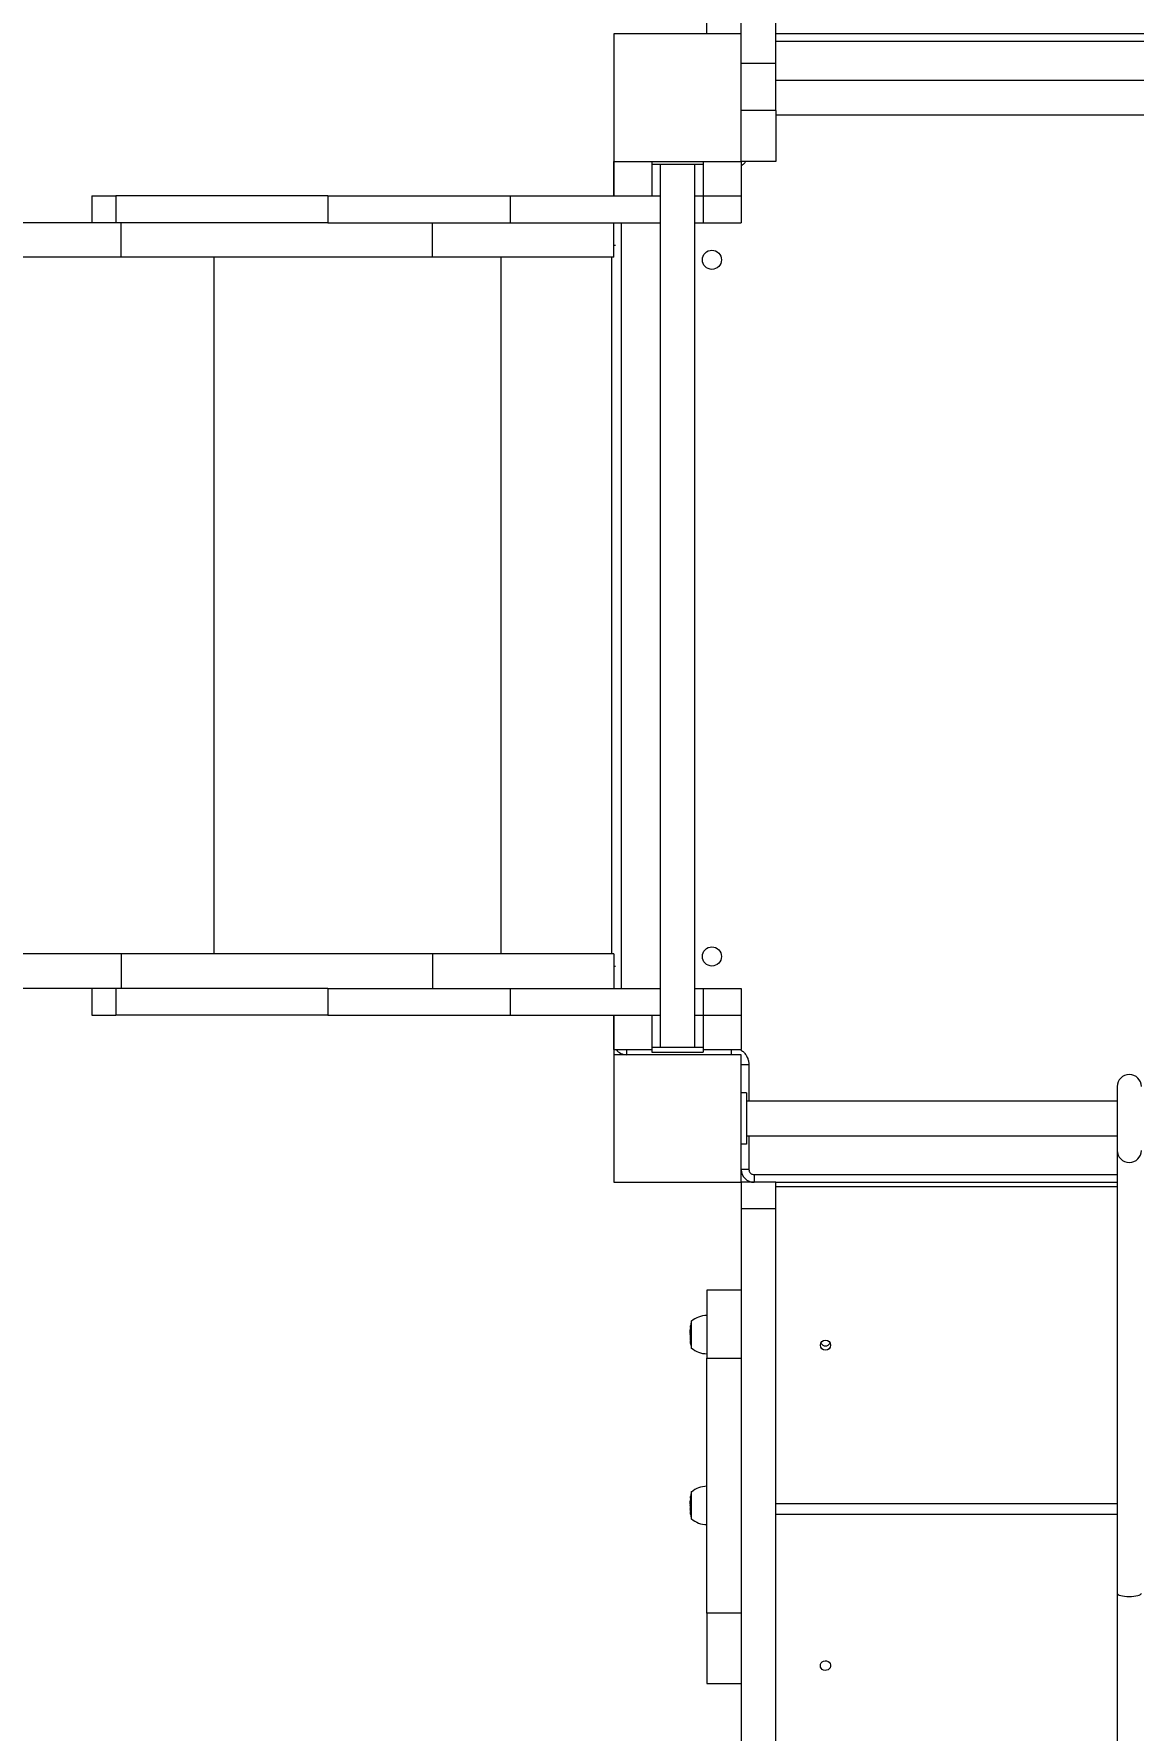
# Model space of a CAD drawing. Header units: millimetres. Extents: x -7233 to 5832, y -5390 to 5836.
# Drawn here: x -2843 to -1982, y -1803 to -474 of the extents above; entities that cross this region are included whole.
import ezdxf

# ---------------------------------------------------------------- set-up
doc = ezdxf.new("R2010")
doc.units = ezdxf.units.MM
for name, color, linetype in [('DIKOM_ОБЪЕКТ', 7, 'Continuous'), ('DIKOM_РАЗМЕР_ЗОНА', 7, 'Continuous'), ('DIKOM_РАЗМЕР_ОБЪЕКТА', 7, 'Continuous')]:
    doc.layers.add(name, color=color, linetype=linetype)
doc.styles.add('style1', font='arial.ttf', dxfattribs={"width": 0.8})
doc.dimstyles.new('1-50', dxfattribs={"dimtxt": 300, "dimasz": 200, "dimexe": 100, "dimexo": 0, "dimgap": 100, "dimtad": 1, "dimtxsty": 'style1', "dimcen": 200, "dimclrd": 7, "dimclre": 7, "dimclrt": 7, "dimadec": 1, "dimazin": 2, "dimtfac": 1, "dimtmove": 0, "dimatfit": 2, "dimfxl": 0, "dimlwd": 25, "dimlwe": 18, "dimarcsym": 0})

# ---------------------------------------------------------------- blocks, each defined once
blk = doc.blocks.new('*D9')
at = {"layer": 'Defpoints', "color": 0, "transparency": 16777216}
for p in [(-4399, -1222.1), (5831.2, -1646.4), (5831.2, -3177.6)]:
    blk.add_point(p, dxfattribs=at)
at = {"layer": 'DIKOM_РАЗМЕР_ОБЪЕКТА', "color": 7, "lineweight": 18, "transparency": 16777216}
for p, q in [((-4399, -1222.1), (-4399, -3277.6)), ((5831.2, -1646.4), (5831.2, -3277.6))]:
    blk.add_line(p, q, dxfattribs=at)
at = {"layer": 'DIKOM_РАЗМЕР_ОБЪЕКТА', "color": 7, "lineweight": 25, "transparency": 16777216}
blk.add_line((-4199, -3177.6), (5631.2, -3177.6), dxfattribs=at)
at = {"layer": 'DIKOM_РАЗМЕР_ОБЪЕКТА', "color": 7, "transparency": 16777216}
for points in [[(-4199, -3144.3), (-4199, -3210.9), (-4399, -3177.6)], [(5631.2, -3144.3), (5631.2, -3210.9), (5831.2, -3177.6)]]:
    blk.add_solid(points, dxfattribs=at)
at = {"layer": 'DIKOM_РАЗМЕР_ОБЪЕКТА', "color": 7, "transparency": 16777216, "insert": (320.9, -2924.4), "char_height": 300, "attachment_point": 5, "style": 'style1'}
blk.add_mtext('10200', dxfattribs=at)
blk = doc.blocks.new('*D10')
at = {"layer": 'Defpoints', "color": 0, "transparency": 16777216}
for p in [(763.4, 3836.4), (-4950.8, -2608), (-1588.6, -2608)]:
    blk.add_point(p, dxfattribs=at)
at = {"layer": 'DIKOM_РАЗМЕР_ОБЪЕКТА', "color": 7, "lineweight": 18, "transparency": 16777216}
for p, q in [((763.4, 3836.4), (-5050.8, 3836.4)), ((-1588.6, -2608), (-5050.8, -2608))]:
    blk.add_line(p, q, dxfattribs=at)
at = {"layer": 'DIKOM_РАЗМЕР_ОБЪЕКТА', "color": 7, "lineweight": 25, "transparency": 16777216}
blk.add_line((-4950.8, 3636.4), (-4950.8, -2408), dxfattribs=at)
at = {"layer": 'DIKOM_РАЗМЕР_ОБЪЕКТА', "color": 7, "transparency": 16777216}
for points in [[(-4984.1, 3636.4), (-4917.5, 3636.4), (-4950.8, 3836.4)], [(-4984.1, -2408), (-4917.5, -2408), (-4950.8, -2608)]]:
    blk.add_solid(points, dxfattribs=at)
at = {"layer": 'DIKOM_РАЗМЕР_ОБЪЕКТА', "color": 7, "transparency": 16777216, "insert": (-5204, -74.4), "char_height": 300, "attachment_point": 5, "rotation": 90, "style": 'style1'}
blk.add_mtext('6400', dxfattribs=at)
blk = doc.blocks.new('*D11')
at = {"layer": 'Defpoints', "color": 0, "transparency": 16777216}
for p in [(426.3, 5836.4), (-6783, -4536.3), (4706.9, -4536.3)]:
    blk.add_point(p, dxfattribs=at)
at = {"layer": 'DIKOM_РАЗМЕР_ЗОНА', "color": 7, "lineweight": 18, "transparency": 16777216}
for p, q in [((426.3, 5836.4), (-6883, 5836.4)), ((4706.9, -4536.3), (-6883, -4536.3))]:
    blk.add_line(p, q, dxfattribs=at)
at = {"layer": 'DIKOM_РАЗМЕР_ЗОНА', "color": 7, "lineweight": 25, "transparency": 16777216}
blk.add_line((-6783, 5636.4), (-6783, -4336.3), dxfattribs=at)
at = {"layer": 'DIKOM_РАЗМЕР_ЗОНА', "color": 7, "transparency": 16777216}
for points in [[(-6816.3, 5636.4), (-6749.7, 5636.4), (-6783, 5836.4)], [(-6816.3, -4336.3), (-6749.7, -4336.3), (-6783, -4536.3)]]:
    blk.add_solid(points, dxfattribs=at)
at = {"layer": 'DIKOM_РАЗМЕР_ЗОНА', "color": 7, "transparency": 16777216, "insert": (-7036.3, 116), "char_height": 300, "attachment_point": 5, "rotation": 90, "style": 'style1'}
blk.add_mtext('10350', dxfattribs=at)
blk = doc.blocks.new('*D12')
at = {"layer": 'Defpoints', "color": 0, "transparency": 16777216}
for p in [(-6399, -929.6), (5830.8, -919), (5830.8, -5289.9)]:
    blk.add_point(p, dxfattribs=at)
at = {"layer": 'DIKOM_РАЗМЕР_ЗОНА', "color": 7, "lineweight": 18, "transparency": 16777216}
for p, q in [((-6399, -929.6), (-6399, -5389.9)), ((5830.8, -919), (5830.8, -5389.9))]:
    blk.add_line(p, q, dxfattribs=at)
at = {"layer": 'DIKOM_РАЗМЕР_ЗОНА', "color": 7, "lineweight": 25, "transparency": 16777216}
blk.add_line((-6199, -5289.9), (5630.8, -5289.9), dxfattribs=at)
at = {"layer": 'DIKOM_РАЗМЕР_ЗОНА', "color": 7, "transparency": 16777216}
for points in [[(-6199, -5256.6), (-6199, -5323.2), (-6399, -5289.9)], [(5630.8, -5256.6), (5630.8, -5323.2), (5830.8, -5289.9)]]:
    blk.add_solid(points, dxfattribs=at)
at = {"layer": 'DIKOM_РАЗМЕР_ЗОНА', "color": 7, "transparency": 16777216, "insert": (-1095.5, -5036.7), "char_height": 300, "attachment_point": 5, "style": 'style1'}
blk.add_mtext('12200', dxfattribs=at)

msp = doc.modelspace()

# ---------------------------------------------------------------- linework, layer by layer
at = {"layer": 'DIKOM_ОБЪЕКТ', "color": 7, "linetype": 'Continuous', "lineweight": 15}
for p, q in [((-2315.621, -474.114), (-2315.621, -455.957)), ((-2288.621, -474.114), (-2288.621, -460.544)), ((-2261.621, -497.218), (-2261.621, -460.544)), ((-2388.621, -474.114), (-2388.621, -574.114)), ((-2288.621, -474.114), (-2388.621, -474.114)), ((-2288.621, -574.114), (-2288.621, -474.114)), ((-1615.621, -474.114), (-2261.621, -474.114)), ((-1615.621, -480.114), (-2261.621, -480.114)), ((-2261.621, -497.218), (-2288.621, -497.218)), ((-2261.621, -534.114), (-2261.621, -497.218)), ((-1615.621, -510.614), (-2261.621, -510.614)), ((-2261.621, -534.114), (-2288.621, -534.114)), ((-2261.621, -534.114), (-2261.621, -574.114)), ((-2261.621, -537.614), (-1615.621, -537.614)), ((-2388.626, -574.114), (-2388.626, -601.114)), ((-2388.621, -574.114), (-2388.626, -574.114)), ((-2388.621, -574.114), (-2288.621, -574.114)), ((-2388.617, -574.114), (-2388.617, -601.114)), ((-2358.62, -574.114), (-2358.62, -576.114)), ((-2358.62, -576.114), (-2318.62, -576.114)), ((-2358.617, -576.114), (-2358.617, -601.114)), ((-2352.12, -576.114), (-2352.12, -1268.114)), ((-2325.12, -1268.114), (-2325.12, -576.114)), ((-2318.62, -574.114), (-2318.62, -576.114)), ((-2318.62, -576.114), (-2318.62, -601.114)), ((-2261.621, -574.114), (-2288.621, -574.114)), ((-2288.62, -574.114), (-2288.62, -601.114)), ((-2797.527, -601.114), (-2797.527, -622.114)), ((-2797.527, -601.114), (-2778.665, -601.114)), ((-2778.665, -601.114), (-2778.665, -622.114)), ((-2612.522, -601.114), (-2778.665, -601.114)), ((-2612.522, -601.114), (-2612.522, -622.114)), ((-2612.522, -601.114), (-2469.771, -601.114)), ((-2469.771, -601.114), (-2469.771, -622.114)), ((-2469.771, -601.114), (-2352.12, -601.114)), ((-2358.617, -601.114), (-2352.12, -601.114)), ((-2325.12, -601.114), (-2318.62, -601.114)), ((-2318.62, -601.114), (-2288.62, -601.114)), ((-2318.62, -601.114), (-2318.62, -622.114)), ((-2318.62, -601.114), (-2288.621, -601.114)), ((-2288.621, -601.114), (-2288.621, -622.114)), ((-2775.927, -622.114), (-3457.488, -622.114)), ((-2612.522, -622.114), (-2775.927, -622.114)), ((-2774.429, -649.114), (-2774.429, -622.114)), ((-2612.522, -622.114), (-2469.771, -622.114)), ((-2530.496, -649.114), (-2530.496, -622.114)), ((-2469.771, -622.114), (-2352.12, -622.114)), ((-2388.621, -649.114), (-2388.621, -622.114)), ((-2382.621, -622.114), (-2382.621, -1222.114)), ((-2325.12, -622.114), (-2318.62, -622.114)), ((-2318.62, -622.114), (-2288.621, -622.114)), ((-2774.429, -649.114), (-3457.488, -649.114)), ((-2530.496, -649.114), (-2774.429, -649.114)), ((-2701.635, -1195.114), (-2701.635, -649.114)), ((-2388.621, -649.114), (-2530.496, -649.114)), ((-2476.66, -1195.114), (-2476.66, -649.114)), ((-2390.121, -1195.114), (-2390.121, -649.114)), ((-2388.621, -639.614), (-2387.238, -639.614)), ((-2774.429, -1195.114), (-3457.488, -1195.114)), ((-2774.429, -1195.114), (-2774.429, -1222.114)), ((-2530.496, -1195.114), (-2774.429, -1195.114)), ((-2530.496, -1195.114), (-2530.496, -1222.114)), ((-2388.621, -1195.114), (-2530.496, -1195.114)), ((-2388.621, -1195.114), (-2388.621, -1222.114)), ((-2388.621, -1204.614), (-2387.238, -1204.614)), ((-2775.927, -1222.114), (-3457.488, -1222.114)), ((-2797.527, -1222.114), (-2797.527, -1243.114)), ((-2778.665, -1222.114), (-2778.665, -1243.114)), ((-2612.522, -1222.114), (-2775.927, -1222.114)), ((-2612.522, -1222.114), (-2612.522, -1243.114)), ((-2612.522, -1222.114), (-2469.771, -1222.114)), ((-2469.771, -1222.114), (-2469.771, -1243.114)), ((-2469.771, -1222.114), (-2352.12, -1222.114)), ((-2325.12, -1222.114), (-2318.62, -1222.114)), ((-2318.62, -1222.114), (-2318.62, -1243.114)), ((-2318.62, -1222.114), (-2288.621, -1222.114)), ((-2288.621, -1222.114), (-2288.621, -1243.114)), ((-2797.527, -1243.114), (-2778.665, -1243.114)), ((-2612.522, -1243.114), (-2778.665, -1243.114)), ((-2612.522, -1243.114), (-2469.771, -1243.114)), ((-2469.771, -1243.114), (-2352.12, -1243.114)), ((-2388.626, -1243.114), (-2388.626, -1270.114)), ((-2388.617, -1243.114), (-2388.617, -1270.114)), ((-2358.617, -1243.114), (-2352.12, -1243.114)), ((-2358.617, -1243.114), (-2358.617, -1268.114)), ((-2325.12, -1243.114), (-2318.62, -1243.114)), ((-2318.62, -1243.114), (-2288.62, -1243.114)), ((-2318.62, -1243.114), (-2288.621, -1243.114)), ((-2318.62, -1243.114), (-2318.62, -1268.114)), ((-2288.62, -1243.114), (-2288.62, -1270.114)), ((-2388.617, -1270.114), (-2388.626, -1270.114)), ((-2388.621, -1270.114), (-2388.621, -1274.114)), ((-2388.621, -1274.114), (-2388.621, -1374.114)), ((-2288.621, -1274.114), (-2388.621, -1274.114)), ((-2388.617, -1270.114), (-2358.617, -1270.114)), ((-2378.621, -1270.114), (-2378.621, -1274.114)), ((-2358.62, -1268.114), (-2358.62, -1272.114)), ((-2358.62, -1268.114), (-2318.62, -1268.114)), ((-2358.62, -1272.114), (-2318.62, -1272.114)), ((-2318.62, -1268.114), (-2318.62, -1272.114)), ((-2318.62, -1270.114), (-2288.62, -1270.114)), ((-2296.621, -1270.114), (-2296.621, -1274.114)), ((-2288.621, -1374.114), (-2288.621, -1274.114)), ((-2282.621, -1282.114), (-2288.621, -1282.114)), ((-2282.621, -1282.114), (-2282.621, -1310.614)), ((-1994.121, -1299.114), (-1994.121, -1349.114)), ((-2284.621, -1304.114), (-2288.621, -1304.114)), ((-2284.621, -1304.114), (-2284.621, -1344.114)), ((-1994.121, -1310.614), (-2284.621, -1310.614)), ((-2284.621, -1337.614), (-1994.121, -1337.614)), ((-2282.621, -1337.614), (-2282.621, -1364.114)), ((-2284.621, -1344.114), (-2288.621, -1344.114)), ((-1994.121, -1349.114), (-1994.121, -1696.241)), ((-2282.621, -1364.114), (-2288.621, -1364.114)), ((-2278.621, -1368.114), (-2278.621, -1374.114)), ((-2278.621, -1368.114), (-1994.121, -1368.114)), ((-2388.621, -1374.114), (-2288.621, -1374.114)), ((-2261.621, -1374.114), (-2288.621, -1374.114)), ((-2288.621, -1374.114), (-2288.621, -1394.923)), ((-2261.621, -1394.923), (-2261.621, -1374.114)), ((-2261.621, -1374.114), (-1994.121, -1374.114)), ((-1994.121, -1374.389), (-2261.621, -1374.389)), ((-1994.121, -1377.793), (-2261.621, -1377.793)), ((-2261.621, -1394.923), (-2288.621, -1394.923)), ((-2288.621, -1394.923), (-2288.621, -2596.459)), ((-2261.621, -2596.459), (-2261.621, -1394.923)), ((-2288.621, -1458.688), (-2315.621, -1458.688)), ((-2315.621, -1458.688), (-2315.621, -1511.986)), ((-2328.415, -1487.857), (-2328.493, -1488.314)), ((-2328.455, -1487.909), (-2328.427, -1487.639)), ((-2328.387, -1487.28), (-2328.306, -1486.613)), ((-2328.259, -1486.228), (-2328.364, -1487.402)), ((-2327.621, -1494.845), (-2327.621, -1482.697)), ((-2328.673, -1492.022), (-2328.673, -1492.372)), ((-2328.673, -1492.534), (-2328.673, -1492.701)), ((-2328.673, -1492.701), (-2328.673, -1493.529)), ((-2328.672, -1493.529), (-2328.673, -1493.428)), ((-2328.673, -1494.037), (-2328.673, -1494.195)), ((-2328.673, -1494.204), (-2328.673, -1494.972)), ((-2328.641, -1496.326), (-2328.653, -1496.164)), ((-2328.629, -1490.11), (-2328.629, -1490.119)), ((-2328.62, -1496.988), (-2328.607, -1497.137)), ((-2328.606, -1489.652), (-2328.605, -1489.659)), ((-2328.582, -1497.589), (-2328.595, -1497.446)), ((-2328.28, -1500.649), (-2328.285, -1500.649)), ((-2328.21, -1501.151), (-2328.22, -1501.066)), ((-2327.621, -1504.297), (-2327.621, -1494.845)), ((-2315.621, -1511.986), (-2288.621, -1511.986)), ((-2315.621, -1711.791), (-2315.621, -1511.986)), ((-2328.415, -1621.684), (-2328.492, -1622.149)), ((-2328.455, -1621.744), (-2328.427, -1621.473)), ((-2328.387, -1621.113), (-2328.309, -1620.476)), ((-2328.261, -1620.092), (-2328.364, -1621.228)), ((-2327.621, -1628.62), (-2327.621, -1616.539)), ((-2328.673, -1625.864), (-2328.673, -1626.207)), ((-2328.673, -1626.392), (-2328.672, -1626.277)), ((-2328.673, -1626.383), (-2328.673, -1626.535)), ((-2328.673, -1626.535), (-2328.673, -1627.362)), ((-2328.672, -1627.363), (-2328.673, -1627.259)), ((-2328.673, -1627.869), (-2328.673, -1628.028)), ((-2328.673, -1628.036), (-2328.673, -1628.813)), ((-2328.641, -1630.159), (-2328.653, -1630.003)), ((-2328.629, -1623.95), (-2328.629, -1623.959)), ((-2328.62, -1630.827), (-2328.607, -1630.972)), ((-2328.606, -1623.496), (-2328.605, -1623.498)), ((-2328.582, -1631.423), (-2328.595, -1631.285)), ((-2328.289, -1634.444), (-2328.285, -1634.489)), ((-2328.28, -1634.489), (-2328.285, -1634.489)), ((-2328.21, -1634.989), (-2328.221, -1634.901)), ((-2327.621, -1638.139), (-2327.621, -1628.62)), ((-2261.621, -1625.798), (-1994.121, -1625.798)), ((-1994.121, -1634.344), (-2261.621, -1634.344)), ((-1994.121, -1696.241), (-1994.121, -2520.462)), ((-2288.621, -1711.791), (-2315.621, -1711.791)), ((-2315.621, -1711.791), (-2315.621, -1766.974)), ((-2315.621, -1766.974), (-2288.621, -1766.974))]:
    msp.add_line(p, q, dxfattribs=at)
at = {"layer": 'DIKOM_ОБЪЕКТ', "color": 7, "linetype": 'Continuous', "lineweight": 15, "flags": 128}
for points in [[(-2328.25, -1619.931), (-2328.253, -1619.95), (-2328.256, -1619.97), (-2328.259, -1619.99), (-2328.262, -1620.01), (-2328.265, -1620.03), (-2328.267, -1620.05), (-2328.27, -1620.07), (-2328.273, -1620.089)], [(-1994.121, -1696.241), (-1993.938, -1696.715), (-1993.398, -1697.17), (-1992.52, -1697.591), (-1991.338, -1697.959), (-1989.899, -1698.261), (-1988.256, -1698.485), (-1986.474, -1698.624), (-1984.621, -1698.67)], [(-1984.621, -1698.67), (-1982.767, -1698.624), (-1980.985, -1698.485), (-1979.343, -1698.261), (-1977.903, -1697.959), (-1976.722, -1697.591), (-1975.844, -1697.17), (-1975.303, -1696.715), (-1975.121, -1696.241)], [(-2226.621, -1752.875), (-2226.443, -1751.757), (-2225.926, -1750.738), (-2225.115, -1749.91), (-2224.082, -1749.344), (-2222.92, -1749.093), (-2221.731, -1749.177), (-2220.621, -1749.59), (-2219.688, -1750.295), (-2219.017, -1751.229), (-2218.665, -1752.31), (-2218.665, -1753.44), (-2219.017, -1754.521), (-2219.688, -1755.455), (-2220.621, -1756.16), (-2221.731, -1756.573), (-2222.92, -1756.657), (-2224.082, -1756.406), (-2225.115, -1755.84), (-2225.926, -1755.012), (-2226.443, -1753.993), (-2226.621, -1752.875)]]:
    msp.add_lwpolyline(points, dxfattribs=at)
at = {"layer": 'DIKOM_ОБЪЕКТ', "color": 7, "linetype": 'Continuous', "lineweight": 15}
for centre, radius in [((-2311.621, -651.114), 7.5), ((-2311.621, -1197.114), 7.5), ((-2222.643, -1501.79), 3.978)]:
    msp.add_circle(centre, radius, dxfattribs=at)
for centre, radius, start, end in [((-2378.621, -1264.114), 10, 216.869898, 270), ((-1984.621, -1299.114), 9.5, 0, 180), ((-1984.621, -1349.114), 9.5, 180, 0), ((-2278.621, -1364.114), 10, 180, 270), ((-2286.838, -1492.022), 41.836, 174.914198, 175.252758), ((-2286.838, -1492.022), 41.836, 172.568337, 174.35679), ((-2286.838, -1492.022), 41.836, 171.838545, 172.035897), ((-2286.838, -1492.022), 41.836, 167.120378, 171.202668), ((-2315.461, -1497.174), 18.677, 90.490933, 130.621157), ((-2286.838, -1492.022), 41.836, 177.580507, 180), ((-2286.838, -1494.972), 41.836, 180, 181.002699), ((-2286.838, -1494.972), 41.836, 181.630205, 182.760579), ((-2286.838, -1492.022), 41.836, 177.393763, 177.580507), ((-2286.838, -1492.022), 41.836, 175.882166, 176.757586), ((-2286.838, -1494.972), 41.836, 183.389437, 184.516458), ((-2286.838, -1494.972), 41.836, 185.177343, 188.039077), ((-2286.838, -1494.972), 41.836, 188.379308, 192.879622), ((-2222.621, -1498.352), 4.011, 205.737634, 334.262366), ((-2315.461, -1489.82), 18.677, 229.378843, 269.509067), ((-2286.838, -1625.864), 41.836, 172.597457, 174.346974), ((-2286.838, -1625.864), 41.836, 167.120378, 171.21108), ((-2315.461, -1631.016), 18.677, 90.490933, 130.621157), ((-2286.838, -1625.864), 41.836, 177.510214, 180), ((-2286.838, -1628.814), 41.836, 180, 181.000371), ((-2286.838, -1628.814), 41.836, 181.627388, 182.756886), ((-2286.838, -1625.864), 41.836, 175.886932, 176.757877), ((-2286.838, -1628.814), 41.836, 183.385255, 184.503725), ((-2286.838, -1625.864), 41.836, 174.905269, 175.257971), ((-2286.838, -1628.814), 41.836, 185.14568, 187.737397), ((-2286.838, -1628.814), 41.836, 188.371255, 192.879622), ((-2315.461, -1623.662), 18.677, 229.378843, 269.509067)]:
    msp.add_arc(centre, radius, start, end, dxfattribs=at)
for points, knots in [([(-2285.178, -574.114), (-2285.663, -574.777), (-2286.632, -576.102), (-2287.957, -577.071), (-2288.62, -577.556)], [0, 0, 0, 0, 0.50012172, 1, 1, 1, 1]), ([(-2289.504, -1270.114), (-2289.321, -1270.205), (-2288.277, -1270.725), (-2286.666, -1272.171), (-2284.826, -1274.376), (-2283.54, -1276.894), (-2282.759, -1279.501), (-2282.666, -1281.26), (-2282.621, -1282.114)], [0, 0, 0, 0, 0.04236602, 0.24160466, 0.44085609, 0.63594934, 0.82327065, 1, 1, 1, 1]), ([(-2282.621, -1364.114), (-2282.567, -1364.617), (-2282.485, -1365.391), (-2281.986, -1366.323), (-2281.47, -1366.963), (-2280.829, -1367.48), (-2279.898, -1367.978), (-2279.124, -1368.061), (-2278.621, -1368.114)], [0, 0, 0, 0, 0.23943821, 0.36837949, 0.4999982, 0.63161691, 0.76052438, 1, 1, 1, 1]), ([(-2328.525, -1488.559), (-2328.529, -1488.59), (-2328.539, -1488.684), (-2328.522, -1488.777), (-2328.51, -1488.839)], [0, 0, 0, 0, 0.33834419, 1, 1, 1, 1]), ([(-2328.427, -1487.639), (-2328.422, -1487.622), (-2328.416, -1487.595), (-2328.407, -1487.563), (-2328.403, -1487.551), (-2328.401, -1487.545)], [0, 0, 0, 0, 0.49974167, 0.74979443, 1, 1, 1, 1]), ([(-2328.364, -1487.402), (-2328.373, -1487.478), (-2328.391, -1487.63), (-2328.407, -1487.781), (-2328.415, -1487.857)], [0, 0, 0, 0, 0.50175468, 1, 1, 1, 1]), ([(-2328.401, -1487.545), (-2328.401, -1487.544), (-2328.4, -1487.54), (-2328.4, -1487.537), (-2328.4, -1487.536)], [0, 0, 0, 0, 0.53805741, 1, 1, 1, 1]), ([(-2328.4, -1487.536), (-2328.398, -1487.494), (-2328.396, -1487.431), (-2328.391, -1487.345), (-2328.388, -1487.302), (-2328.387, -1487.28)], [0, 0, 0, 0, 0.49999393, 0.75007395, 1, 1, 1, 1]), ([(-2328.232, -1486.404), (-2328.245, -1486.343), (-2328.267, -1486.237), (-2328.252, -1486.13), (-2328.246, -1486.085)], [0, 0, 0, 0, 0.57259669, 1, 1, 1, 1]), ([(-2328.165, -1485.953), (-2328.178, -1486.038), (-2328.201, -1486.188), (-2328.223, -1486.338), (-2328.232, -1486.404)], [0, 0, 0, 0, 0.56338895, 1, 1, 1, 1]), ([(-2328.174, -1485.626), (-2328.181, -1485.662), (-2328.203, -1485.772), (-2328.18, -1485.88), (-2328.165, -1485.953)], [0, 0, 0, 0, 0.33103907, 1, 1, 1, 1]), ([(-2328.672, -1492.515), (-2328.673, -1492.466), (-2328.674, -1492.367), (-2328.671, -1492.075), (-2328.666, -1491.767), (-2328.662, -1491.573), (-2328.66, -1491.501)], [0, 0, 0, 0, 0.28963732, 0.58020644, 0.84602316, 1, 1, 1, 1]), ([(-2328.654, -1491.547), (-2328.659, -1491.776), (-2328.668, -1492.172), (-2328.674, -1492.562), (-2328.673, -1492.682), (-2328.672, -1492.717)], [0, 0, 0, 0, 0.48977802, 0.85005966, 1, 1, 1, 1]), ([(-2328.673, -1493.428), (-2328.673, -1493.518), (-2328.673, -1493.62), (-2328.673, -1493.823), (-2328.673, -1493.935), (-2328.673, -1494.037)], [0, 0, 0, 0, 0.44340117, 0.50019337, 1, 1, 1, 1]), ([(-2328.667, -1495.722), (-2328.666, -1495.747), (-2328.664, -1495.798), (-2328.658, -1495.849), (-2328.654, -1495.875)], [0, 0, 0, 0, 0.50205148, 1, 1, 1, 1]), ([(-2328.66, -1491.501), (-2328.656, -1491.321), (-2328.649, -1491.013), (-2328.639, -1490.622), (-2328.633, -1490.335), (-2328.63, -1490.171), (-2328.629, -1490.127), (-2328.629, -1490.11)], [0, 0, 0, 0, 0.25613765, 0.43703367, 0.61778254, 0.84349763, 1, 1, 1, 1]), ([(-2328.605, -1489.659), (-2328.606, -1489.718), (-2328.608, -1489.817), (-2328.619, -1490.251), (-2328.632, -1490.728), (-2328.645, -1491.186), (-2328.652, -1491.454), (-2328.654, -1491.547)], [0, 0, 0, 0, 0.30330418, 0.50424805, 0.70521976, 0.89818999, 1, 1, 1, 1]), ([(-2328.654, -1495.875), (-2328.652, -1495.952), (-2328.649, -1496.103), (-2328.644, -1496.253), (-2328.641, -1496.326)], [0, 0, 0, 0, 0.51609766, 1, 1, 1, 1]), ([(-2328.607, -1497.137), (-2328.603, -1497.216), (-2328.595, -1497.367), (-2328.586, -1497.517), (-2328.582, -1497.589)], [0, 0, 0, 0, 0.52425308, 1, 1, 1, 1]), ([(-2328.546, -1489.29), (-2328.56, -1489.218), (-2328.577, -1489.126), (-2328.563, -1489.035), (-2328.56, -1489.017)], [0, 0, 0, 0, 0.79869585, 1, 1, 1, 1]), ([(-2328.51, -1488.839), (-2328.516, -1488.911), (-2328.529, -1489.061), (-2328.54, -1489.212), (-2328.546, -1489.29)], [0, 0, 0, 0, 0.47737158, 1, 1, 1, 1]), ([(-2328.542, -1498.267), (-2328.541, -1498.282), (-2328.539, -1498.336), (-2328.517, -1498.557), (-2328.485, -1498.891), (-2328.438, -1499.354), (-2328.398, -1499.697), (-2328.376, -1499.894)], [0, 0, 0, 0, 0.0891662, 0.30712939, 0.48613064, 0.70564141, 1, 1, 1, 1]), ([(-2328.382, -1499.887), (-2328.4, -1499.731), (-2328.429, -1499.478), (-2328.465, -1499.131), (-2328.492, -1498.86), (-2328.511, -1498.658), (-2328.514, -1498.603), (-2328.516, -1498.576)], [0, 0, 0, 0, 0.2631391, 0.42747564, 0.59212903, 0.80582661, 1, 1, 1, 1]), ([(-2328.285, -1500.649), (-2328.303, -1500.52), (-2328.337, -1500.266), (-2328.367, -1500.012), (-2328.382, -1499.887)], [0, 0, 0, 0, 0.51014897, 1, 1, 1, 1]), ([(-2328.376, -1499.894), (-2328.351, -1500.1), (-2328.301, -1500.519), (-2328.241, -1500.938), (-2328.21, -1501.151)], [0, 0, 0, 0, 0.48954371, 1, 1, 1, 1]), ([(-2328.427, -1621.473), (-2328.422, -1621.454), (-2328.416, -1621.427), (-2328.407, -1621.393), (-2328.403, -1621.381), (-2328.401, -1621.375)], [0, 0, 0, 0, 0.49983247, 0.74982944, 1, 1, 1, 1]), ([(-2328.364, -1621.228), (-2328.373, -1621.305), (-2328.391, -1621.456), (-2328.407, -1621.608), (-2328.415, -1621.684)], [0, 0, 0, 0, 0.50200645, 1, 1, 1, 1]), ([(-2328.401, -1621.375), (-2328.401, -1621.374), (-2328.4, -1621.37), (-2328.4, -1621.367), (-2328.4, -1621.366)], [0, 0, 0, 0, 0.53800786, 1, 1, 1, 1]), ([(-2328.4, -1621.366), (-2328.398, -1621.324), (-2328.396, -1621.262), (-2328.391, -1621.178), (-2328.388, -1621.135), (-2328.387, -1621.113)], [0, 0, 0, 0, 0.49989909, 0.74985393, 1, 1, 1, 1]), ([(-2328.232, -1620.23), (-2328.245, -1620.172), (-2328.266, -1620.073), (-2328.252, -1619.974), (-2328.246, -1619.932)], [0, 0, 0, 0, 0.58328003, 1, 1, 1, 1]), ([(-2328.165, -1619.779), (-2328.178, -1619.863), (-2328.201, -1620.014), (-2328.223, -1620.164), (-2328.232, -1620.23)], [0, 0, 0, 0, 0.56332608, 1, 1, 1, 1]), ([(-2328.175, -1619.474), (-2328.182, -1619.507), (-2328.203, -1619.608), (-2328.18, -1619.709), (-2328.165, -1619.779)], [0, 0, 0, 0, 0.31806182, 1, 1, 1, 1]), ([(-2328.672, -1626.353), (-2328.673, -1626.303), (-2328.674, -1626.202), (-2328.671, -1625.908), (-2328.666, -1625.6), (-2328.662, -1625.405), (-2328.66, -1625.333)], [0, 0, 0, 0, 0.28964501, 0.58025394, 0.84604551, 1, 1, 1, 1]), ([(-2328.654, -1625.377), (-2328.659, -1625.606), (-2328.668, -1626.002), (-2328.674, -1626.394), (-2328.673, -1626.516), (-2328.672, -1626.551)], [0, 0, 0, 0, 0.48962939, 0.85003103, 1, 1, 1, 1]), ([(-2328.673, -1627.259), (-2328.673, -1627.35), (-2328.673, -1627.451), (-2328.673, -1627.654), (-2328.673, -1627.767), (-2328.673, -1627.869)], [0, 0, 0, 0, 0.44365954, 0.5, 1, 1, 1, 1]), ([(-2328.667, -1629.563), (-2328.666, -1629.587), (-2328.664, -1629.635), (-2328.658, -1629.684), (-2328.654, -1629.708)], [0, 0, 0, 0, 0.50204201, 1, 1, 1, 1]), ([(-2328.66, -1625.333), (-2328.656, -1625.153), (-2328.649, -1624.845), (-2328.639, -1624.456), (-2328.633, -1624.17), (-2328.63, -1624.009), (-2328.629, -1623.967), (-2328.629, -1623.95)], [0, 0, 0, 0, 0.25613783, 0.43708267, 0.61783468, 0.84351436, 1, 1, 1, 1]), ([(-2328.605, -1623.498), (-2328.606, -1623.556), (-2328.608, -1623.652), (-2328.619, -1624.083), (-2328.632, -1624.558), (-2328.645, -1625.015), (-2328.652, -1625.284), (-2328.654, -1625.377)], [0, 0, 0, 0, 0.30328497, 0.50416819, 0.70522883, 0.89814423, 1, 1, 1, 1]), ([(-2328.654, -1629.708), (-2328.652, -1629.786), (-2328.649, -1629.936), (-2328.644, -1630.087), (-2328.641, -1630.159)], [0, 0, 0, 0, 0.51608303, 1, 1, 1, 1]), ([(-2328.607, -1630.972), (-2328.603, -1631.051), (-2328.595, -1631.201), (-2328.586, -1631.352), (-2328.582, -1631.423)], [0, 0, 0, 0, 0.52398291, 1, 1, 1, 1]), ([(-2328.546, -1623.119), (-2328.56, -1623.049), (-2328.577, -1622.964), (-2328.563, -1622.878), (-2328.561, -1622.862)], [0, 0, 0, 0, 0.80915078, 1, 1, 1, 1]), ([(-2328.51, -1622.667), (-2328.516, -1622.739), (-2328.529, -1622.889), (-2328.54, -1623.04), (-2328.546, -1623.119)], [0, 0, 0, 0, 0.4771235, 1, 1, 1, 1]), ([(-2328.543, -1632.099), (-2328.542, -1632.117), (-2328.539, -1632.171), (-2328.517, -1632.395), (-2328.485, -1632.728), (-2328.438, -1633.19), (-2328.398, -1633.534), (-2328.376, -1633.731)], [0, 0, 0, 0, 0.10306874, 0.31757499, 0.49388167, 0.71005123, 1, 1, 1, 1]), ([(-2328.525, -1622.404), (-2328.529, -1622.433), (-2328.539, -1622.521), (-2328.522, -1622.608), (-2328.51, -1622.667)], [0, 0, 0, 0, 0.32904596, 1, 1, 1, 1]), ([(-2328.382, -1633.727), (-2328.4, -1633.57), (-2328.429, -1633.317), (-2328.465, -1632.971), (-2328.492, -1632.7), (-2328.512, -1632.488), (-2328.515, -1632.429), (-2328.517, -1632.399)], [0, 0, 0, 0, 0.25215273, 0.4095941, 0.56736524, 0.77204133, 1, 1, 1, 1]), ([(-2328.285, -1634.489), (-2328.303, -1634.359), (-2328.337, -1634.105), (-2328.367, -1633.851), (-2328.382, -1633.727)], [0, 0, 0, 0, 0.51014339, 1, 1, 1, 1]), ([(-2328.376, -1633.731), (-2328.351, -1633.936), (-2328.301, -1634.356), (-2328.241, -1634.775), (-2328.21, -1634.989)], [0, 0, 0, 0, 0.48936686, 1, 1, 1, 1])]:
    msp.add_open_spline(points, degree=3, knots=knots, dxfattribs=at)

# ---------------------------------------------------------------- dimensions: what is measured, and where the dimension line sits
at = {"layer": 'DIKOM_РАЗМЕР_ЗОНА'}
dim = msp.add_linear_dim(base=(-6783.008, -4536.261), p1=(426.323, 5836.418), p2=(4706.948, -4536.261), angle=90, text='10350', dimstyle='1-50', dxfattribs=at)
dim.commit()
dim.dimension.update_dxf_attribs({"geometry": '*D11', "text_midpoint": (-6783.008, 116), "dimtype": 160})
dim = msp.add_linear_dim(base=(5830.836, -5289.894), p1=(-6399.043, -929.614), p2=(5830.836, -919.019), text='12200', dimstyle='1-50', dxfattribs=at)
dim.commit()
dim.dimension.update_dxf_attribs({"geometry": '*D12', "text_midpoint": (-1095.516, -5289.894), "dimtype": 160})
at = {"layer": 'DIKOM_РАЗМЕР_ОБЪЕКТА'}
dim = msp.add_linear_dim(base=(-4950.798, -2607.995), p1=(763.379, 3836.418), p2=(-1588.621, -2607.995), angle=90, text='6400', dimstyle='1-50', dxfattribs=at)
dim.commit()
dim.dimension.update_dxf_attribs({"geometry": '*D10', "text_midpoint": (-4950.798, -74.431), "dimtype": 160})
dim = msp.add_linear_dim(base=(5831.248, -3177.614), p1=(-4399.043, -1222.114), p2=(5831.248, -1646.371), text='10200', dimstyle='1-50', dxfattribs=at)
dim.commit()
dim.dimension.update_dxf_attribs({"geometry": '*D9', "text_midpoint": (320.872, -3177.614), "dimtype": 160})

doc.saveas('drawing.dxf')
